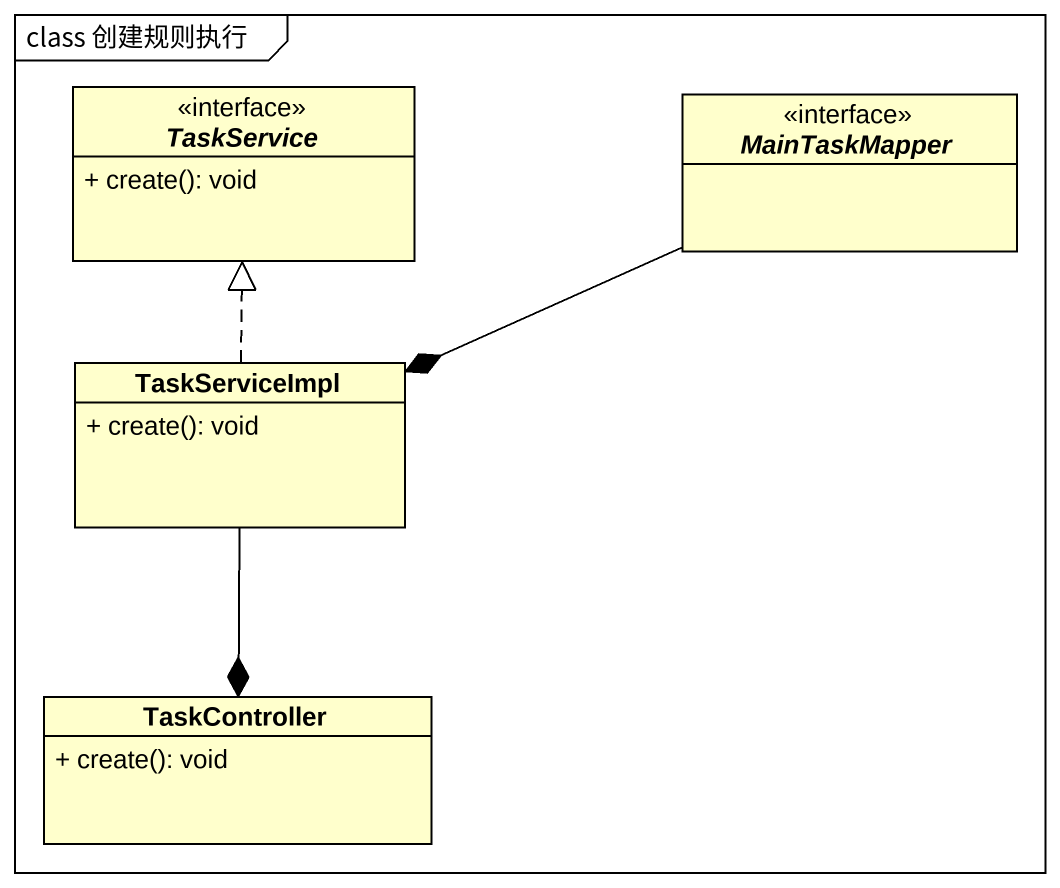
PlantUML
@startuml
mainframe class 创建规则执行
hide circle
hide empty members
skinparam classAttributeIconSize 0
interface TaskService <<interface>> {
  + create(): void
}
interface MainTaskMapper <<interface>>
class TaskServiceImpl {
  + create(): void
}
class TaskController {
  + create(): void
}
MainTaskMapper -left-* TaskServiceImpl
TaskServiceImpl .up.|> TaskService
TaskServiceImpl --* TaskController
@enduml
